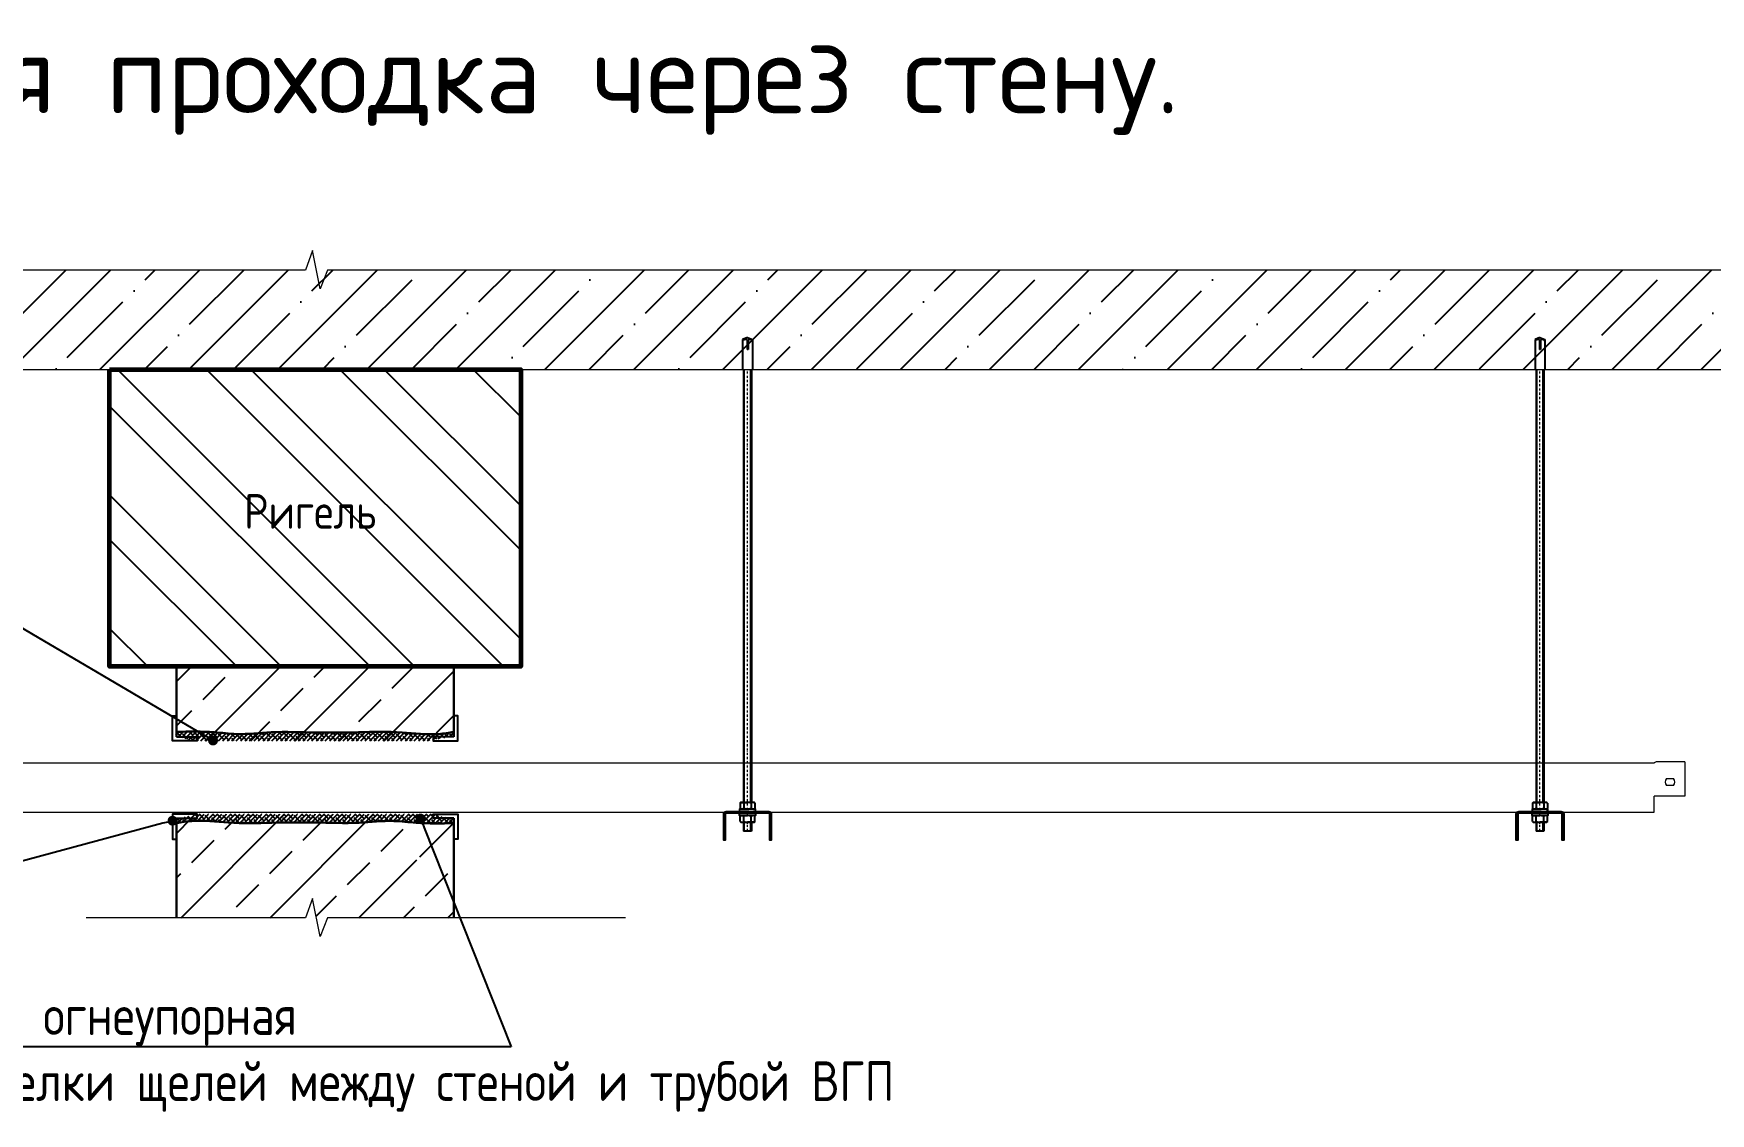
# Model space of a CAD drawing. Header units: millimetres. Extents: x -42533 to 645315, y 3457 to 82611.
# Drawn here: x 415792 to 425885, y 13123 to 19624 of the extents above; entities that cross this region are included whole.
import ezdxf
from ezdxf import colors
from ezdxf.entities.mleader import LeaderData, LeaderLine
from ezdxf.math import Vec2, Vec3

# ---------------------------------------------------------------- set-up
doc = ezdxf.new("R2010")
doc.units = ezdxf.units.MM
doc.set_wipeout_variables(frame=1)
doc.linetypes.add('штрихпунктирная', pattern=[25.4, 12.7, -6.35, 0, -6.35])
for name, color, linetype in [('PDF _Геометрия', 7, 'Continuous'), ('Основная', 7, 'Continuous'), ('Тонкая', 7, 'Continuous'), ('ФВ-7', 7, 'Continuous'), ('ШАХТЫ_ДЛЯ_СВОДНИКА', 7, 'Continuous'), ('ЭОМ_Выноски', 7, 'Continuous')]:
    doc.layers.add(name, color=color, linetype=linetype)
for name, color, linetype, lineweight in [('Ось', 140, 'штрихпунктирная', 15), ('СТЕНЫ', 7, 'Continuous', 9), ('ЭМ_кабеленесущие конструкции', 7, 'Continuous', 15), ('ЭМ_текст', 7, 'Continuous', 5)]:
    doc.layers.add(name, color=color, linetype=linetype, lineweight=lineweight)
doc.layers.add('ЭОМ_Освещение рабочее', color=7, linetype='Continuous', lineweight=9, true_color=0x312af4)
doc.styles.add('ISOCPEUR', font='isocpeur.ttf', dxfattribs={"width": 0.85, "height": 275})
doc.styles.add('ГЕЛАЙН_АР', font='isocpeur.ttf')

# ---------------------------------------------------------------- blocks, each defined once
blk = doc.blocks.new('*U319')
blk.add_lwpolyline([(1.5, 21.5, -0.414214), (2.5, 22.5), (29, 22.5), (29, 24), (2.5, 24, 0.414214), (0, 21.5), (0, -21.5, 0.414214), (2.5, -24), (29, -24), (29, -22.5), (2.5, -22.5, -0.414214), (1.5, -21.5)], format="xyb", close=True)
blk = doc.blocks.new('*U317')
blk.add_wipeout([(-7.5, 0.8), (-6.5, 0), (6.5, 0), (7.5, 0.8), (7.5, 6), (6.5, 6.8), (-6.5, 6.8), (-7.5, 6)])
for p, q in [((-7.5, 6), (-6.5, 6.8)), ((-7.5, 6), (-7.5, 0.8)), ((-7.5, 0.8), (-6.5, 0)), ((-6.5, 6.8), (-6.1, 6.8)), ((-6.5, 0), (-6.1, 0)), ((-6.1, 6.8), (0, 6.8)), ((-6.1, 0), (0, 0)), ((-3.8, 6), (-3.8, 0.8)), ((6.1, 6.8), (0, 6.8)), ((6.1, 0), (0, 0)), ((3.8, 6), (3.8, 0.8)), ((6.5, 6.8), (6.1, 6.8)), ((6.5, 0), (6.1, 0)), ((7.5, 6), (6.5, 6.8)), ((7.5, 0.8), (6.5, 0)), ((7.5, 6), (7.5, 0.8))]:
    blk.add_line(p, q)
for centre, radius, start, end in [((-6, 4.9), 1.9, 94.9499, 144.8587), ((-6, 1.9), 1.9, 215.1413, 265.0501), ((-6.4, 2.1), 4.68, 55.8533, 86.9299), ((-6.4, 4.7), 4.68, 273.0701, 304.1467), ((0.2, -3.2), 9.98, 90.9514, 113.1151), ((0.2, 10), 9.98, 246.8849, 269.0486), ((-0.2, -3.2), 9.98, 66.8849, 89.0486), ((-0.2, 10), 9.98, 270.9514, 293.1151), ((6.4, 2.1), 4.68, 93.0701, 124.1467), ((6.4, 4.7), 4.68, 235.8533, 266.9299), ((6, 4.9), 1.9, 35.1413, 85.0501), ((6, 1.9), 1.9, 274.9499, 324.8587)]:
    blk.add_arc(centre, radius, start, end)
blk = doc.blocks.new('*U321')
at = {"color": 0, "linetype": 'ByBlock', "lineweight": -2}
for p, q in [((-1, 1618.3), (-1, 1589.3)), ((-1, 1618.3), (33.7, 1618.3)), ((33.7, 1618.3), (33.7, 1587.3)), ((16, 1599.7), (16, 1606.9)), ((23, 1606.9), (23, 1599.7)), ((0, -121), (0, 1587.3)), ((50, 1587.3), (33.7, 1587.3)), ((50, -121), (50, 1587.3))]:
    blk.add_line(p, q, dxfattribs=at)
for centre, radius, start, end in [((19.5, 1603.3), 5, 45.573, 134.427), ((19.5, 1603.3), 5, 225.573, 314.427), ((0.8, 1589.3), 1.75, 180, 233.1301), ((-0.8, 1587.3), 0.75, 0, 53.1301)]:
    blk.add_arc(centre, radius, start, end, dxfattribs=at)
blk = doc.blocks.new('_Dot')
at = {"color": 0, "linetype": 'ByBlock', "lineweight": -2}
blk.add_line((-0.5, 0), (-1, 0), dxfattribs=at)
at = {"color": 0, "linetype": 'ByBlock', "const_width": 0.5}
blk.add_lwpolyline([(-0.25, 0, 1), (0.25, 0, 1)], format="xyb", close=True, dxfattribs=at)

msp = doc.modelspace()

# ---------------------------------------------------------------- hatches: boundary and pattern name
at = {"transparency": 33554610}
h = msp.add_hatch(dxfattribs=at)
h.set_pattern_fill('ANSI35', color=252, scale=59.620204)
h.set_pattern_definition([(45, (-293683.56, -314813.1), (-267.70235, 267.70235), []), (45, (-293415.86, -314813.1), (-267.70235, 267.70235), [473.23537, -94.64707, 0, -94.64707])])
h.paths.add_polyline_path([(426970, 17602.4), (426970, 18200.3), (407528.1, 18200.3), (407528.1, 17602.4)])
h = msp.add_hatch()
h.set_pattern_fill('ANSI32', color=256, scale=59.620204, angle=90)
h.set_pattern_definition([(135, (-293683.56, -307890.2), (-401.55353, -401.55353), []), (135, (-293683.56, -307622.5), (-401.55353, -401.55353), [])])
h.paths.add_polyline_path([(418724.6, 15813.8), (418724.6, 17602.4), (416250.2, 17602.4), (416250.2, 15813.8)])
at = {"layer": 'ФВ-7', "true_color": 0xf8991e}
h = msp.add_hatch(dxfattribs=at)
h.set_pattern_fill('ANSI38', color=30, scale=5.96202)
h.set_pattern_definition([(45, (-300195.842, -265139.146), (-13.3851176, 13.3851176), []), (135, (-300195.842, -265139.146), (-40.15535274, 13.3851176), [47.323537, -28.3941222])])
edge = h.paths.add_edge_path()
edge.add_spline(control_points=[(416652.7, 15420.3), (416650.6, 15416.2), (416646.5, 15408.2), (416650.7, 15400.3), (416652.7, 15396.4)], knot_values=[0, 0, 0, 0, 2.1787507, 4.2293672, 4.2293672, 4.2293672, 4.2293672], degree=3, periodic=0)
edge.add_line((416754.1, 15366.6), (418173, 15366.6))
edge.add_spline(control_points=[(418322.1, 15396.4), (418324.1, 15400.3), (418328.2, 15408.2), (418324.2, 15416.2), (418322.1, 15420.3)], knot_values=[0, 0, 0, 0, 2.0506166, 4.2293672, 4.2293672, 4.2293672, 4.2293672], degree=3, periodic=0)
edge.add_spline(control_points=[(418322.1, 15420.3), (418291.5, 15415), (418188.4, 15397.1), (417996.4, 15424.8), (417750.2, 15417.4), (417487.3, 15413), (417242.5, 15425.9), (417038.7, 15399.5), (416849.6, 15424.7), (416728.6, 15422), (416652.7, 15420.3)], knot_values=[0, 0, 0, 0, 15.5747025, 52.4578388, 96.3434522, 139.5236302, 184.7290115, 219.515586, 242.1490781, 280.3079092, 280.3079092, 280.3079092, 280.3079092], degree=3, periodic=0)
h = msp.add_hatch(dxfattribs=at)
h.set_pattern_fill('ANSI38', color=30, scale=5.96202)
h.set_pattern_definition([(45, (-300195.852, -265441.5), (-13.3851176, 13.3851176), []), (135, (-300195.852, -265441.5), (-40.15535274, 13.3851176), [47.323537, -28.3941222])])
edge = h.paths.add_edge_path()
edge.add_spline(control_points=[(418322.1, 14870.5), (418324.2, 14874.6), (418328.2, 14882.6), (418324.1, 14890.5), (418322.1, 14894.4)], knot_values=[0, 0, 0, 0, 2.1787507, 4.2293672, 4.2293672, 4.2293672, 4.2293672], degree=3, periodic=0)
edge.add_line((418196.9, 14924.2), (416777.9, 14924.2))
edge.add_spline(control_points=[(416652.7, 14894.4), (416650.7, 14890.5), (416646.6, 14882.6), (416650.6, 14874.6), (416652.7, 14870.5)], knot_values=[0, 0, 0, 0, 2.0506166, 4.2293672, 4.2293672, 4.2293672, 4.2293672], degree=3, periodic=0)
edge.add_spline(control_points=[(416652.7, 14870.5), (416683.3, 14875.8), (416786.4, 14893.7), (416978.4, 14866), (417224.5, 14873.5), (417487.4, 14877.8), (417732.3, 14864.9), (417936.1, 14891.3), (418125.2, 14866.1), (418246.2, 14868.8), (418322.1, 14870.5)], knot_values=[0, 0, 0, 0, 15.5747025, 52.4578388, 96.3434522, 139.5236302, 184.7290115, 219.515586, 242.1490781, 280.3079092, 280.3079092, 280.3079092, 280.3079092], degree=3, periodic=0)

# ---------------------------------------------------------------- linework, layer by layer
at = {"linetype": 'Continuous'}
for p, q in [((416652.7, 15723.3), (416743.2, 15813.8)), ((416812.8, 15615.7), (416946.6, 15749.5)), ((416831.5, 15366.6), (417278.6, 15813.8)), ((417366.9, 15366.6), (417814, 15813.8)), ((417482, 15749.5), (417546.3, 15813.8)), ((417902.3, 15366.6), (418322.1, 15786.4)), ((417950.5, 15682.6), (418081.7, 15813.8)), ((417281.3, 15548.7), (417415.1, 15682.6)), ((416652.7, 15455.6), (416745.9, 15548.7)), ((417749.7, 15481.8), (417883.6, 15615.7)), ((417099.2, 15366.6), (417214.3, 15481.8)), ((418218.2, 15414.9), (418322.1, 15518.7)), ((417634.6, 15366.6), (417682.8, 15414.9)), ((416652.7, 14809.2), (416743.8, 14900.3)), ((416680.1, 14301.1), (417303.1, 14924.2)), ((416946.6, 14835.4), (417035.4, 14924.2)), ((417215.5, 14301.1), (417838.5, 14924.2)), ((417415.1, 14768.5), (417549, 14902.3)), ((418084.4, 14902.3), (418106.2, 14924.2)), ((418118, 14668.2), (418322.1, 14872.3)), ((416745.9, 14634.6), (416879.7, 14768.5)), ((417883.6, 14701.6), (418017.5, 14835.4)), ((417214.3, 14567.7), (417348.2, 14701.6)), ((417750.9, 14301.1), (418099.4, 14649.7)), ((416652.7, 14541.5), (416678.9, 14567.7)), ((417682.8, 14500.8), (417816.7, 14634.6)), ((418151.3, 14433.9), (418285.2, 14567.7)), ((417013.6, 14366.9), (417147.4, 14500.8)), ((417492.8, 14310.8), (417615.9, 14433.9)), ((418018.6, 14301.1), (418084.4, 14366.9)), ((418286.3, 14301.1), (418322.1, 14336.9))]:
    msp.add_line(p, q, dxfattribs=at)
at = {"color": 5}
for points in [[(416652.7, 15390.5), (416777.9, 15390.5), (416777.9, 15366.6), (416628.9, 15366.6), (416628.9, 15515.7), (416652.7, 15515.7)], [(418322.1, 15390.5), (418196.9, 15390.5), (418196.9, 15366.6), (418345.9, 15366.6), (418345.9, 15515.7), (418322.1, 15515.7)], [(416652.7, 14900.3), (416777.9, 14900.3), (416777.9, 14924.2), (416628.9, 14924.2), (416628.9, 14775.1), (416652.7, 14775.1)], [(418322.1, 14900.3), (418196.9, 14900.3), (418196.9, 14924.2), (418345.9, 14924.2), (418345.9, 14775.1), (418322.1, 14775.1)]]:
    msp.add_lwpolyline(points, close=True, dxfattribs=at)
at = {"layer": 'PDF _Геометрия', "lineweight": 13}
for points in [[(426946.1, 18200.3), (417562.3, 18200.3), (417518.1, 18086.7), (417470.8, 18317), (417428.2, 18200.3), (407511.1, 18200.3)], [(419355.4, 14301.1), (417562.3, 14301.1), (417518.1, 14187.5), (417470.8, 14417.9), (417428.2, 14301.1), (416109.1, 14301.1)]]:
    msp.add_lwpolyline(points, dxfattribs=at)
at = {"layer": 'PDF _Геометрия', "lineweight": 30}
for points in [[(416652.7, 15390.5), (416652.7, 15813.8)], [(418322.1, 15390.5), (418322.1, 15813.8)], [(416652.7, 14301.1), (416652.7, 14900.3)], [(418322.1, 14301.1), (418322.1, 14900.3)]]:
    msp.add_lwpolyline(points, dxfattribs=at)
for points in [[(416652.7, 15420.3), (416880.2, 15418), (417014.7, 15407.3), (417221.9, 15417.7), (417491.4, 15416), (417748.8, 15417.9), (418010.5, 15417), (418230.1, 15407.3), (418322.1, 15420.3)], [(418322.1, 14870.5), (418094.6, 14872.8), (417960.1, 14883.5), (417752.9, 14873.1), (417483.4, 14874.8), (417226, 14872.9), (416964.3, 14873.9), (416744.7, 14883.5), (416652.7, 14870.5)]]:
    msp.add_spline(points, degree=3, dxfattribs=at)
at = {"layer": 'Основная'}
for p, q in [((420059.9, 17775.3), (420059.9, 17602.4)), ((420065.8, 17775.3), (420059.9, 17775.3)), ((420086.7, 17781.3), (420065.8, 17781.3)), ((420065.8, 17781.3), (420065.8, 17775.3)), ((420086.7, 17781.3), (420086.7, 17721.6)), ((420113.5, 17781.3), (420092.7, 17781.3)), ((420092.7, 17781.3), (420092.7, 17721.6)), ((420113.5, 17781.3), (420113.5, 17775.3)), ((420119.5, 17775.3), (420113.5, 17775.3)), ((420119.5, 17775.3), (420119.5, 17602.4)), ((424829.5, 17775.3), (424829.5, 17602.4)), ((424835.4, 17775.3), (424829.5, 17775.3)), ((424856.3, 17781.3), (424835.4, 17781.3)), ((424835.4, 17781.3), (424835.4, 17775.3)), ((424856.3, 17781.3), (424856.3, 17721.6)), ((424883.1, 17781.3), (424862.3, 17781.3)), ((424862.3, 17781.3), (424862.3, 17721.6)), ((424883.1, 17781.3), (424883.1, 17775.3)), ((424889.1, 17775.3), (424883.1, 17775.3)), ((424889.1, 17775.3), (424889.1, 17602.4)), ((420092.7, 17721.6), (420086.7, 17721.6)), ((424862.3, 17721.6), (424856.3, 17721.6))]:
    msp.add_line(p, q, dxfattribs=at)
at = {"layer": 'Основная', "ltscale": 75}
for p, q in [((420065.8, 14876), (420065.8, 14822.9)), ((420069.9, 14822.9), (420069.9, 14876)), ((420109.5, 14822.9), (420109.5, 14876)), ((420113.5, 14876), (420113.5, 14822.9)), ((424835.4, 14876), (424835.4, 14822.9)), ((424839.5, 14822.9), (424839.5, 14876)), ((424879.1, 14822.9), (424879.1, 14876)), ((424883.1, 14876), (424883.1, 14822.9))]:
    msp.add_line(p, q, dxfattribs=at)
for points in [[(420113.5, 14822.9), (420065.8, 14822.9)], [(424883.1, 14822.9), (424835.4, 14822.9)]]:
    msp.add_lwpolyline(points, dxfattribs=at)
at = {"layer": 'СТЕНЫ'}
msp.add_line((407511.1, 17602.4), (426970.4, 17602.4), dxfattribs=at)
at = {"layer": 'Тонкая'}
for p, q in [((420089.7, 17793.2), (420059.9, 17781.3)), ((420059.9, 17781.3), (420059.9, 17775.3)), ((420089.7, 17793.2), (420119.5, 17781.3)), ((420119.5, 17781.3), (420119.5, 17775.3)), ((424859.3, 17793.2), (424829.5, 17781.3)), ((424829.5, 17781.3), (424829.5, 17775.3)), ((424859.3, 17793.2), (424889.1, 17781.3)), ((424889.1, 17781.3), (424889.1, 17775.3))]:
    msp.add_line(p, q, dxfattribs=at)
at = {"layer": 'ШАХТЫ_ДЛЯ_СВОДНИКА', "color": 18, "lineweight": 60, "true_color": 0x000000}
msp.add_lwpolyline([(416250.2, 17602.4), (418724.6, 17602.4), (418724.6, 15813.8), (416250.2, 15813.8)], close=True, dxfattribs=at)

# ---------------------------------------------------------------- block references
at = {"xscale": -5.962020415049804, "yscale": 5.962020415049804, "zscale": 5.962020415049804, "rotation": 90}
msp.add_blockref('*U319', (420089.7, 14940.3), dxfattribs=at)
at = {"layer": 'Основная', "ltscale": 6.666667, "xscale": 5.962020415049804, "yscale": 5.962020415049804, "zscale": 5.962020415049804}
msp.add_blockref('*U317', (424859.3, 14955.3), dxfattribs=at)

# ---------------------------------------------------------------- texts
at = {"layer": 'ЭМ_текст', "lineweight": 15, "insert": (417458.6, 16747.2), "char_height": 208.67, "width": 4744.834, "attachment_point": 5, "style": 'ISOCPEUR'}
msp.add_mtext('Ригель', dxfattribs=at)
at = {"layer": 'ЭОМ_Выноски', "color": 0, "insert": (417332, 19317.4), "char_height": 476.987, "width": 10806.732, "attachment_point": 5, "style": 'ГЕЛАЙН_АР'}
msp.add_mtext(' Огнестойкая проходка через стену. ', dxfattribs=at)

# ---------------------------------------------------------------- leaders
at = {"layer": 'ЭМ_кабеленесущие конструкции', "lineweight": 5}
ml = msp.add_multileader_mtext('Standard', dxfattribs=at)
ml.set_content('Огнестойкий герметик DS1201, DS1202\\Pдля заделки  пространства ', color=256, style='ISOCPEUR')
ml.set_leader_properties()
ml.set_arrow_properties(name='DOT')
ml.build(insert=Vec2(0, 0))
ml.multileader.update_dxf_attribs({"text_left_attachment_type": 6, "text_right_attachment_type": 6, "dogleg_length": 0.00122, "arrow_head_size": 59.6, "scale": 10})
ctx = ml.context
ctx.base_point, ctx.scale, ctx.char_height, ctx.arrow_head_size, ctx.landing_gap_size, ctx.plane_origin = Vec3(409078, 16958.3), 10, 238.481, 59.6, 119.2, Vec3(413338.3, 16394.1)
ctx.left_attachment, ctx.right_attachment, ctx.text_align_type = 6, 6, 2
notes = []
notes.append((ctx, [(1, (1, 1, 0), (414171.4, 16958.3), (-1, 0), 0.0727, [(2, [(416872.5, 15368.2)], 0, [])])]))
ctx.mtext.insert, ctx.mtext.width, ctx.mtext.defined_height, ctx.mtext.alignment, ctx.mtext.flow_direction = Vec3(414052.1, 17268.3), 6189.925, 640.5, 3, 5
ml = msp.add_multileader_mtext('Standard', dxfattribs=at)
ml.set_content('Лестничный лоток LL5050HDZ', color=256, style='ISOCPEUR')
ml.set_leader_properties()
ml.set_arrow_properties(name='DOT')
ml.build(insert=Vec2(0, 0))
ml.multileader.update_dxf_attribs({"text_left_attachment_type": 6, "text_right_attachment_type": 6, "dogleg_length": 0.00122, "arrow_head_size": 48.9, "scale": 10})
ctx = ml.context
ctx.base_point, ctx.scale, ctx.char_height, ctx.arrow_head_size, ctx.landing_gap_size, ctx.plane_origin = Vec3(456441.4, 16182.7), 10, 195.708, 48.9, 97.9, Vec3(458379.6, 15960.5)
ctx.left_attachment, ctx.right_attachment, ctx.text_align_type = 6, 6, 2
notes.append((ctx, [(1, (1, 1, 0), (459731.3, 16182.7), (-1, 0), 0.0597, [(1, [(460835.2, 15679.6)], 0, [])])]))
ctx.mtext.insert, ctx.mtext.width, ctx.mtext.defined_height, ctx.mtext.alignment, ctx.mtext.flow_direction = Vec3(459633.4, 16417.5), 3770.984, 201.2, 3, 5
ml = msp.add_multileader_mtext('Standard', dxfattribs=at)
ml.set_content('Обрамление трубного блока из уголка 25х25х4 ГОСТ 8509-93', color=256, style='ISOCPEUR')
ml.set_leader_properties()
ml.set_arrow_properties(name='DOT')
ml.build(insert=Vec2(0, 0))
ml.multileader.update_dxf_attribs({"text_left_attachment_type": 6, "text_right_attachment_type": 6, "dogleg_length": 0.00122, "arrow_head_size": 59.6, "scale": 10})
ctx = ml.context
ctx.base_point, ctx.scale, ctx.char_height, ctx.arrow_head_size, ctx.landing_gap_size, ctx.plane_origin = Vec3(410119.1, 14303.1), 10, 238.481, 59.6, 119.2, Vec3(413130.6, 14711.2)
ctx.left_attachment, ctx.right_attachment, ctx.text_align_type = 6, 6, 2
notes.append((ctx, [(1, (1, 1, 0), (414460.1, 14303.1), (-1, 0), 119.3, [(0, [(416628.9, 14885.3)], 0, [])])]))
ctx.mtext.insert, ctx.mtext.width, ctx.mtext.defined_height, ctx.mtext.alignment, ctx.mtext.flow_direction = Vec3(414221.5, 14613.1), 4935.399, 640.5, 3, 5
ml = msp.add_multileader_mtext('Standard', dxfattribs=at)
ml.set_content('Обрамление трубного блока из уголка 25х25х4 ГОСТ 8509-93', color=256, style='ISOCPEUR')
ml.set_leader_properties()
ml.set_arrow_properties(name='DOT')
ml.build(insert=Vec2(0, 0))
ml.multileader.update_dxf_attribs({"text_left_attachment_type": 6, "text_right_attachment_type": 6, "dogleg_length": 0.00122, "arrow_head_size": 48.9, "scale": 10})
ctx = ml.context
ctx.base_point, ctx.scale, ctx.char_height, ctx.arrow_head_size, ctx.landing_gap_size, ctx.plane_origin = Vec3(456266.7, 13294.9), 10, 195.708, 48.9, 97.9, Vec3(458738.2, 14966.9)
ctx.left_attachment, ctx.right_attachment, ctx.text_align_type = 6, 6, 2
notes.append((ctx, [(1, (1, 1, 0), (459829.2, 13294.9), (-1, 0), 97.9, [(0, [(460573.5, 14312.9)], 0, [])])]))
ctx.mtext.insert, ctx.mtext.width, ctx.mtext.defined_height, ctx.mtext.alignment, ctx.mtext.flow_direction = Vec3(459633.4, 13549.3), 4050.206, 525.7, 3, 5
for ctx, leaders in notes:
    for number, flags, end, landing, length, lines in leaders:
        leader = LeaderData()
        leader.index, (leader.has_last_leader_line, leader.has_dogleg_vector, leader.attachment_direction) = number, flags
        leader.last_leader_point, leader.dogleg_vector, leader.dogleg_length = Vec3(end), Vec3(landing), length
        for number, points, colour, breaks in lines:
            line = LeaderLine()
            line.index, line.vertices, line.color, line.breaks = number, Vec3.list(points), colors.encode_raw_color(colour), breaks
            leader.lines.append(line)
        ctx.leaders.append(leader)

# ---------------------------------------------------------------- next in the draw order: linework, layer by layer
at = {"layer": 'Основная'}
for p, q in [((424835.4, 17602.4), (424835.4, 14995.8)), ((424883.1, 17602.4), (424883.1, 14995.8))]:
    msp.add_line(p, q, dxfattribs=at)
at = {"layer": 'Основная', "ltscale": 75}
msp.add_lwpolyline([(424907, 14940.3), (424907, 14955.3), (424811.6, 14955.3), (424811.6, 14940.3)], dxfattribs=at)
at = {"layer": 'Ось'}
msp.add_line((424859.3, 14822.9), (424859.3, 17602.4), dxfattribs=at)
at = {"layer": 'Тонкая'}
for p, q in [((424839.5, 14995.8), (424839.5, 17602.4)), ((424879.1, 14995.8), (424879.1, 17602.4))]:
    msp.add_line(p, q, dxfattribs=at)

# ---------------------------------------------------------------- next in the draw order: block references
at = {"xscale": -5.962020415049804, "yscale": 5.962020415049804, "zscale": 5.962020415049804, "rotation": 90}
msp.add_blockref('*U319', (424859.3, 14940.3), dxfattribs=at)
at = {"layer": 'Основная', "ltscale": 6.666667, "xscale": 5.962020415049804, "yscale": 5.962020415049804, "zscale": 5.962020415049804}
msp.add_blockref('*U317', (420089.7, 14955.3), dxfattribs=at)

# ---------------------------------------------------------------- next in the draw order: linework, layer by layer
at = {"layer": 'Основная'}
for p, q in [((420065.8, 17602.4), (420065.8, 14995.8)), ((420113.5, 17602.4), (420113.5, 14995.8))]:
    msp.add_line(p, q, dxfattribs=at)
at = {"layer": 'Основная', "ltscale": 75}
msp.add_lwpolyline([(420137.4, 14940.3), (420137.4, 14955.3), (420042, 14955.3), (420042, 14940.3)], dxfattribs=at)
at = {"layer": 'Ось'}
msp.add_line((420089.7, 14822.9), (420089.7, 17602.4), dxfattribs=at)
at = {"layer": 'Тонкая'}
for p, q in [((420069.9, 14995.8), (420069.9, 17602.4)), ((420109.5, 14995.8), (420109.5, 17602.4))]:
    msp.add_line(p, q, dxfattribs=at)

# ---------------------------------------------------------------- next in the draw order: block references
at = {"layer": 'ЭОМ_Освещение рабочее', "xscale": 5.962020415049804, "yscale": 5.962020415049804, "zscale": 5.962020415049804, "rotation": 270}
msp.add_blockref('*U321', (416083.2, 15234), dxfattribs=at)

# ---------------------------------------------------------------- next in the draw order: wipeouts: each hides what was drawn before it
at = {"ltscale": 75}
for points in [[(420044.8, 14911.7), (420050.9, 14916.5), (420128.4, 14916.5), (420134.5, 14911.7), (420134.5, 14880.7), (420128.4, 14876), (420050.9, 14876), (420044.8, 14880.7)], [(424814.5, 14911.7), (424820.5, 14916.5), (424898, 14916.5), (424904.1, 14911.7), (424904.1, 14880.7), (424898, 14876), (424820.5, 14876), (424814.5, 14880.7)]]:
    msp.add_wipeout(points, dxfattribs=at).dxf.layer = 'Основная'

# ---------------------------------------------------------------- next in the draw order: linework, layer by layer
at = {"layer": 'Основная', "ltscale": 75}
for p, q in [((420044.8, 14911.7), (420050.9, 14916.5)), ((420044.8, 14880.7), (420044.8, 14911.7)), ((420044.8, 14880.7), (420050.9, 14876)), ((420050.9, 14916.5), (420053.1, 14916.5)), ((420050.9, 14876), (420053.1, 14876)), ((420053.1, 14916.5), (420089.7, 14916.5)), ((420053.1, 14876), (420089.7, 14876)), ((420067.3, 14880.7), (420067.3, 14911.7)), ((420126.2, 14916.5), (420089.7, 14916.5)), ((420126.2, 14876), (420089.7, 14876)), ((420112.1, 14880.7), (420112.1, 14911.7)), ((420128.4, 14916.5), (420126.2, 14916.5)), ((420128.4, 14876), (420126.2, 14876)), ((420134.5, 14911.7), (420128.4, 14916.5)), ((420134.5, 14880.7), (420128.4, 14876)), ((420134.5, 14880.7), (420134.5, 14911.7)), ((424814.5, 14911.7), (424820.5, 14916.5)), ((424814.5, 14880.7), (424814.5, 14911.7)), ((424814.5, 14880.7), (424820.5, 14876)), ((424820.5, 14916.5), (424822.7, 14916.5)), ((424820.5, 14876), (424822.7, 14876)), ((424822.7, 14916.5), (424859.3, 14916.5)), ((424822.7, 14876), (424859.3, 14876)), ((424836.9, 14880.7), (424836.9, 14911.7)), ((424895.8, 14916.5), (424859.3, 14916.5)), ((424895.8, 14876), (424859.3, 14876)), ((424881.7, 14880.7), (424881.7, 14911.7)), ((424898, 14916.5), (424895.8, 14916.5)), ((424898, 14876), (424895.8, 14876)), ((424904.1, 14911.7), (424898, 14916.5)), ((424904.1, 14880.7), (424898, 14876)), ((424904.1, 14880.7), (424904.1, 14911.7))]:
    msp.add_line(p, q, dxfattribs=at)
for points in [[(420137.4, 14931.4), (420137.4, 14916.5), (420042, 14916.5), (420042, 14931.4)], [(424907, 14931.4), (424907, 14916.5), (424811.6, 14916.5), (424811.6, 14931.4)]]:
    msp.add_lwpolyline(points, dxfattribs=at)
for centre, radius, start, end in [((420054.1, 14905.2), 11.3, 94.94994, 144.8587), ((420054.1, 14887.3), 11.3, 215.1413, 265.05006), ((420051.6, 14888.6), 27.9, 55.85327, 86.92994), ((420051.6, 14903.8), 27.9, 273.07006, 304.14673), ((420090.7, 14857), 59.5, 90.95135, 113.11511), ((420090.7, 14935.5), 59.5, 246.88489, 269.04865), ((420088.7, 14857), 59.5, 66.88489, 89.04865), ((420088.7, 14935.5), 59.5, 270.95135, 293.11511), ((420127.7, 14888.6), 27.9, 93.07006, 124.14673), ((420127.7, 14903.8), 27.9, 235.85327, 266.92994), ((420125.2, 14905.2), 11.3, 35.1413, 85.05006), ((420125.2, 14887.3), 11.3, 274.94994, 324.8587), ((424823.7, 14905.2), 11.3, 94.94994, 144.8587), ((424823.7, 14887.3), 11.3, 215.1413, 265.05006), ((424821.3, 14888.6), 27.9, 55.85327, 86.92994), ((424821.3, 14903.8), 27.9, 273.07006, 304.14673), ((424860.3, 14857), 59.5, 90.95135, 113.11511), ((424860.3, 14935.5), 59.5, 246.88489, 269.04865), ((424858.3, 14857), 59.5, 66.88489, 89.04865), ((424858.3, 14935.5), 59.5, 270.95135, 293.11511), ((424897.3, 14888.6), 27.9, 93.07006, 124.14673), ((424897.3, 14903.8), 27.9, 235.85327, 266.92994), ((424894.9, 14905.2), 11.3, 35.1413, 85.05006), ((424894.9, 14887.3), 11.3, 274.94994, 324.8587)]:
    msp.add_arc(centre, radius, start, end, dxfattribs=at)

# ---------------------------------------------------------------- next in the draw order: leaders
at = {"layer": 'ЭМ_кабеленесущие конструкции', "lineweight": 5}
ml = msp.add_multileader_mtext('Standard', dxfattribs=at)
ml.set_content('Огнестойкий герметик DS1201, DS1202\\Pдля заделки  пространства между трубой и кабелем', color=256, style='ISOCPEUR')
ml.set_leader_properties()
ml.set_arrow_properties(name='DOT')
ml.build(insert=Vec2(0, 0))
ml.multileader.update_dxf_attribs({"text_left_attachment_type": 6, "text_right_attachment_type": 6, "dogleg_length": 0.00122, "arrow_head_size": 48.9, "scale": 10})
ctx = ml.context
ctx.base_point, ctx.scale, ctx.char_height, ctx.arrow_head_size, ctx.landing_gap_size, ctx.plane_origin = Vec3(454852.7, 15506.4), 10, 195.708, 48.9, 97.9, Vec3(458908.5, 16476.6)
ctx.left_attachment, ctx.right_attachment, ctx.text_align_type = 6, 6, 2
notes = []
notes.append((ctx, [(1, (1, 1, 0), (459731.3, 15506.4), (-1, 0), 0.0597, [(2, [(460679.8, 14538)], 0, [])])]))
ctx.mtext.insert, ctx.mtext.width, ctx.mtext.defined_height, ctx.mtext.alignment, ctx.mtext.flow_direction = Vec3(459633.4, 15760.8), 5079.725, 525.7, 3, 5
ml = msp.add_multileader_mtext('Standard', dxfattribs=at)
ml.set_content('Мастика огнеупорная\\Pдля заделки щелей между стеной и трубой ВГП', color=256, style='ISOCPEUR')
ml.set_leader_properties()
ml.set_arrow_properties(name='DOT')
ml.build(insert=Vec2(0, 0))
ml.multileader.update_dxf_attribs({"text_left_attachment_type": 6, "text_right_attachment_type": 6, "dogleg_length": 0.00122, "arrow_head_size": 59.6, "scale": 10})
ctx = ml.context
ctx.base_point, ctx.scale, ctx.char_height, ctx.arrow_head_size, ctx.landing_gap_size, ctx.plane_origin = Vec3(413877.1, 13524.2), 10, 238.481, 59.6, 119.2, Vec3(423972.2, 15957)
ctx.left_attachment, ctx.right_attachment = 6, 6
notes.append((ctx, [(1, (1, 1, 0), (418666.4, 13524.2), (-1, 0), 0.0727, [(2, [(418121.8, 14898.2)], 0, [])])]))
ctx.mtext.insert, ctx.mtext.width, ctx.mtext.defined_height, ctx.mtext.flow_direction = Vec3(414671.8, 13834.2), 4895.418, 235.2, 5
for ctx, leaders in notes:
    for number, flags, end, landing, length, lines in leaders:
        leader = LeaderData()
        leader.index, (leader.has_last_leader_line, leader.has_dogleg_vector, leader.attachment_direction) = number, flags
        leader.last_leader_point, leader.dogleg_vector, leader.dogleg_length = Vec3(end), Vec3(landing), length
        for number, points, colour, breaks in lines:
            line = LeaderLine()
            line.index, line.vertices, line.color, line.breaks = number, Vec3.list(points), colors.encode_raw_color(colour), breaks
            leader.lines.append(line)
        ctx.leaders.append(leader)

doc.saveas('drawing.dxf')
